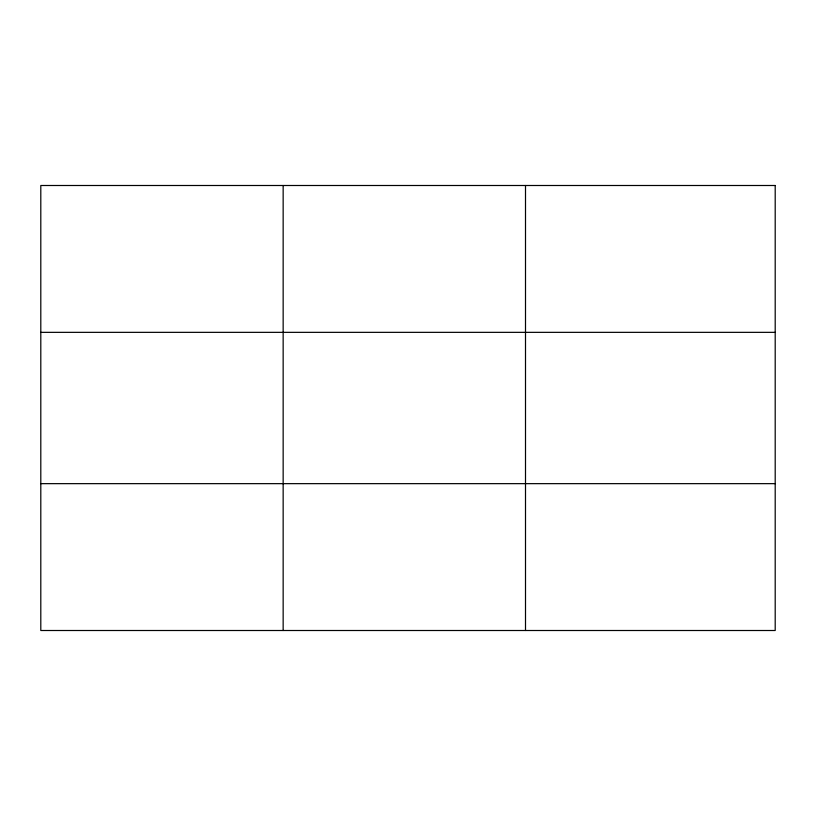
<?xml version="1.0" encoding="UTF-8"?>
<svg xmlns="http://www.w3.org/2000/svg" width="816" height="816" viewBox="0 0 816 816"><rect width="100%" height="100%" fill="white"/><g stroke="black" fill="none" stroke-linecap="round" stroke-linejoin="round"><path stroke-width="1.22" d="M283.152 185.497L283.152 630.503M525.504 185.497L525.504 630.503M40.8 332.347L775.2 332.347M40.8 483.653L775.2 483.653M775.2 185.497L775.2 630.503L40.8 630.503L40.8 185.497L775.2 185.497"/></g></svg>
